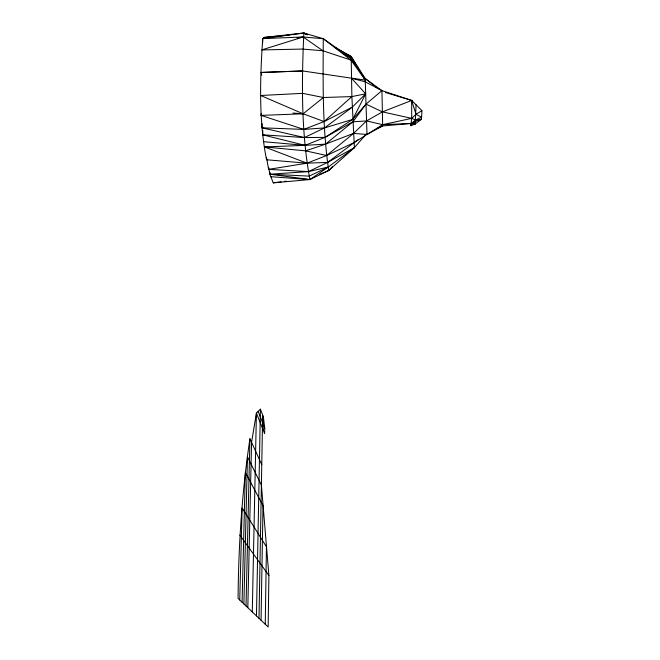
<?xml version="1.0" encoding="UTF-8"?>
<svg xmlns="http://www.w3.org/2000/svg" width="660" height="660" viewBox="0 0 660 660"><rect width="100%" height="100%" fill="white"/><g stroke="black" fill="none" stroke-linecap="round" stroke-linejoin="round"><path stroke-width="0.99" d="M385.514 92.524L411.683 100.435L411.683 118.355L410.883 125.697L415.206 123.973L421.468 119.287L421.938 110.665L411.683 100.435L381.942 90.618L365.277 81.856L351.425 78.169L302.676 70.958L261.195 72.451L261.731 75.29M416.064 104.75L415.206 123.973L413.44 124.039M243.886 603.941L247.459 456.811L261.393 485.017L268.892 575.47L268.158 627L238.062 598.405C238.54 544.995 241.981 491.593 249.934 438.752L261.764 464.673M265.246 624.236L266.442 546.802L242.129 507.936L239.737 599.998M258.992 618.288L262.655 415.033M263.125 429.841L263.356 416.839L260.411 409.175L256.41 413.102L251.567 442.332L247.822 607.678M366.325 133.988L354.403 147.65L328.754 170.47L309.928 179.553L273.232 182.853L269.89 174.207L268.637 167.318M261.046 620.243L263.018 505.651L245.33 472.312L242.08 602.225M263.356 416.839L264.734 428.159L264.635 433.62L256.41 413.102L252.277 611.911M269.923 172.161L269.89 174.207L309.928 179.553L328.243 167.046L354.403 147.65L351.879 96.575L351.17 56.504L335.181 47.454M256.468 615.895L260.411 409.175M266.574 157.74L268.603 169.356L308.385 171.617L328.243 167.046C322.286 124.575 323.078 81.469 323.26 38.701L303.831 33L263.851 37.471L262.729 38.602C259.999 78.919 258.695 119.897 266.541 159.778L307.015 163.185L327.624 162.401L354.403 147.65M362.571 75.512L365.195 78.548L381.942 90.618L366.003 104.115L352.91 121.803L325.083 137.379L304.375 137.552L261.954 127.809L262.045 123.7M412.665 102.201L411.683 100.435L382.445 111.878L366.556 120.928L353.529 133.402L325.537 144.136L305.036 145.357L262.713 134.821L262.796 130.73M336.715 48.733L351.17 56.504L365.195 78.548L366.003 104.115L352.721 119.386L324.538 127.916L303.831 129.41L261.071 115.385L261.113 113.528M262.63 42.9L262.729 38.602L303.831 33L307.601 34.51M246.023 605.971L249.934 438.752M307.164 34.815L303.831 33C301.711 81.7 300.968 131.365 309.928 179.553L270.979 176.723M309.928 179.553L310.868 178.439M319.588 174.372L328.754 170.47L332.227 166.757M262.713 134.821L304.375 137.552L324.538 127.916L352.267 107.168L365.665 93.827L351.425 78.169L365.227 80.066L351.17 56.504M421.938 110.665L415.981 114.295L411.683 118.355L382.627 124.674L354.082 142.601L326.617 155.504L307.015 163.185L264.462 146.924L305.036 145.357L325.083 137.379L352.721 119.386L365.665 93.827L351.879 96.575L324.101 121.547L303.831 129.41L261.954 127.809M261.071 115.385L303.13 113.8L323.383 97.515L351.879 96.575M358.116 139.673L327.624 162.401L308.385 171.617L269.89 174.207L309.235 176.129L328.243 167.046L328.754 170.47M264.462 146.924L305.596 150.851L326.617 155.504L353.529 133.402L367.01 134.475L366.003 104.115L382.445 111.878L411.683 118.355L415.635 119.971L421.468 119.287L415.519 121.481L411.188 123.907L415.206 123.973M367.01 134.475L382.478 125.977L411.353 123.445L415.519 121.481M352.267 107.168L324.101 121.547L303.13 113.8L260.692 95.502L302.668 93.349L323.383 97.515M377.891 128.123L382.478 125.977L382.627 124.674L381.942 90.618M305.596 150.851L325.537 144.136L352.91 121.803L366.556 120.928L382.627 124.674L411.353 123.445L415.635 119.971L421.583 117.232L415.981 114.295L411.683 100.435M322.921 50.762L303.163 36.985L261.69 49.937L302.692 49.071L322.921 50.762L350.988 60.101L365.227 80.066L351.062 58.212L323.26 38.701L303.163 36.985L262.729 38.602M268.603 169.356L307.015 163.185M297.082 37.876L303.163 36.985M273.232 182.853L281.259 181.805M284.262 181.409L286.267 181.154M263.851 37.471L278.025 36.127M280.054 35.929L283.09 35.648M286.126 35.359L289.162 35.071M293.213 34.683L295.234 34.493M302.676 70.958L261.195 72.451M292.9 113.058L303.13 113.8M263.653 141.685L305.036 145.357M304.351 33.627L307.238 34.724M342.49 52.808L351.062 58.212M323.26 38.701L350.988 60.101M365.195 78.548L373.808 85.255M375.367 86.468L378.502 88.91M239.803 535.037L268.892 575.47M258.118 411.361L264.734 428.159M410.8 124.138L410.883 125.697"/></g></svg>
